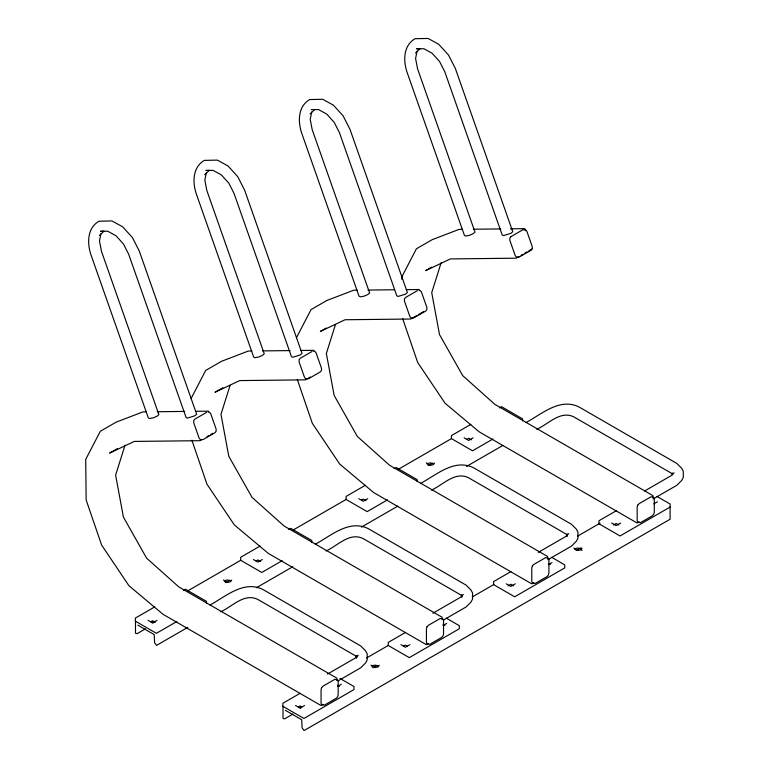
<?xml version="1.0" encoding="UTF-8"?>
<svg xmlns="http://www.w3.org/2000/svg" width="769" height="769" viewBox="0 0 769 769"><rect width="100%" height="100%" fill="white"/><g stroke="black" fill="none" stroke-linecap="round" stroke-linejoin="round"><path stroke-width="1.15" d="M100.912 233.776L99.48 241.053L101.479 251.376L158.885 414.606L157.116 416.212L153.291 417.836L149.647 418.528L148.311 417.884L90.905 254.654C87.07 243.139 87.147 228.076 98.961 221.222L112.005 220.953L122.675 226.836L132.393 237.544L139.237 250.954L196.643 414.193L194.874 415.789L187.405 418.115L186.069 417.471L128.673 254.241L123.425 243.956L115.965 235.737L107.785 231.229L100.489 231.306L104.026 231.142L99.374 235.516M206.284 172.938L204.842 180.215L206.851 190.539L264.248 353.769L262.489 355.374L258.663 356.999L255.02 357.691L253.683 357.056L196.278 193.817C192.433 182.301 192.519 167.238 204.333 160.385L217.377 160.115L228.047 166.008L237.765 176.707L244.609 190.126L302.015 353.356L300.246 354.961L292.778 357.277L291.441 356.633L234.036 193.404L228.797 183.118L221.337 174.899L213.157 170.391L205.861 170.468L209.399 170.314L204.746 174.678M311.656 112.111L310.215 119.378L312.214 129.701L369.62 292.941L367.861 294.537L364.035 296.161L360.382 296.863L359.056 296.219L301.65 132.979C297.805 121.473 297.882 106.401 309.705 99.547L322.749 99.288L333.419 105.17L343.137 115.879L349.972 129.288L407.378 292.518L405.619 294.123L398.15 296.44L396.814 295.805L339.408 132.566L334.159 122.281L326.71 114.072L318.52 109.554L311.234 109.64M417.019 51.273L415.587 58.55L417.586 68.864L474.992 232.103L473.223 233.699L469.407 235.324L465.754 236.025L464.428 235.381L407.022 72.151C403.177 60.636 403.254 45.563 415.068 38.71L428.122 38.45L438.791 44.333L448.51 55.041L455.344 68.451L512.75 231.69L510.991 233.286L503.512 235.612L502.186 234.968L444.78 71.738L439.532 61.443L432.082 53.234L423.892 48.726L416.596 48.803L420.134 48.639L415.491 53.003M125.078 445.088L115.619 475.136L123.405 517.095L146.619 558.169L178.802 586.91L336.86 678.162L336.86 680.45M230.094 385.365L220.982 414.299L228.778 456.257L251.992 497.332L284.174 526.073L442.233 617.334L442.233 619.612M335.467 324.528L326.354 353.461L334.14 395.42L357.364 436.494L389.547 465.245L547.605 556.496L547.605 558.775M441.185 262.585L431.726 292.633L439.512 334.592L462.736 375.666L494.919 404.407L652.968 495.659L652.968 497.937M191.068 398.602L205.679 370.447L221.482 361.324L248.3 351.058L251.886 351.01M296.44 337.764L311.041 309.619L326.854 300.487L353.673 290.221L357.249 290.182M356.922 657.274L357.979 655.284L355.143 658.12L327.479 674.086M231.7 580.086L230.604 581.72L227.768 582.354L224.856 581.624L223.577 579.941M434.495 463.005L433.389 464.639L430.553 465.274L427.641 464.543L426.362 462.861M379.213 665.252L378.117 666.896L375.282 667.53L372.369 666.79L371.091 665.108M582.008 548.172L580.912 549.816L578.077 550.45L575.164 549.71L573.885 548.028M463.342 594.447L460.516 597.282L432.851 613.249M568.714 533.609L565.878 536.445L538.223 552.411M674.086 472.781L671.25 475.607L644.614 490.987M310.118 113.841L314.761 109.477M117.522 448.538L109.621 453.095L134.296 441.416L200.017 440.695L201.997 439.551M222.895 387.701L214.993 392.267L239.668 380.588L305.389 379.857L310.33 377.012M326.287 328.007L320.365 331.429L345.041 319.75L410.761 319.029L416.683 315.607M431.659 267.17L425.728 270.592L450.413 258.913L516.124 258.192L519.094 256.481M206.669 412.309L194.817 419.153L193.682 420.701L193.74 422.844L199.123 438.147L200.334 439.608L203.17 439.541L215.022 432.697L216.156 431.14L216.099 429.006L210.716 413.703L209.504 412.232L208.332 412.242M312.041 351.471L300.189 358.316L299.054 359.873L299.112 362.007L304.495 377.31L305.706 378.781L308.542 378.704L320.394 371.86L321.529 370.312L321.471 368.168L316.088 352.865L314.877 351.395L313.704 351.414M417.413 290.634L405.561 297.478L404.427 299.035L404.484 301.169L409.858 316.472L411.079 317.943L413.905 317.876L425.766 311.032L426.901 309.474L426.843 307.34L421.46 292.037L420.249 290.567L419.076 290.576M206.938 436.705L208.908 435.562M210.889 434.418L212.859 433.283M418.663 314.463L423.604 311.608M521.065 255.337L523.045 254.203M525.016 253.059L526.996 251.915M528.966 250.781L531.937 249.069M154.752 606.885L135.344 618.093L135.344 621.131L156.415 633.3L176.841 621.506M183.349 590.371L185.396 589.198L206.467 601.358L206.467 603.386M260.114 546.048L240.707 557.256L240.707 560.293L261.787 572.463L282.213 560.668M288.721 529.543L290.759 528.361L311.839 540.53L311.839 542.558M365.486 485.22L346.079 496.418L346.079 499.466L367.159 511.625L387.586 499.831M394.093 468.706L396.131 467.523L417.202 479.693L417.202 481.721M470.859 424.382L451.451 435.59L451.451 438.628L472.522 450.797L492.958 439.003M499.456 407.868L501.503 406.686L522.574 418.855L522.574 420.883M187.463 591.044L240.764 560.265M292.585 530.35L346.367 499.302M397.977 469.503L451.547 438.57M150.724 621.823L152.522 620.785L155.223 622.342M256.096 560.986L257.894 559.947L260.585 561.505M361.468 500.158L363.266 499.119L365.957 500.677M466.831 439.32L468.629 438.282L471.33 439.839M157.02 620.343L152.522 622.928L148.032 620.343M262.383 559.505L257.894 562.101L253.395 559.505M367.755 498.668L363.266 501.263L358.767 498.668M473.127 437.83L468.629 440.426L464.14 437.83M145.399 628.888L137.074 633.685L135.488 633.214L135.488 621.044M225.461 582.662L229.623 580.259M428.227 465.591L432.38 463.198M209.966 605.059C225.903 596.436 244.023 579.768 263.258 589.679L360.728 645.95L365.611 650.834L367.188 653.813L367.188 659.937L365.611 662.916L360.728 667.8L338.197 680.805M315.338 544.221C331.276 535.599 349.395 518.94 368.63 528.841L466.101 585.113L470.974 589.996L472.56 592.976L472.56 599.099L470.974 602.079L466.101 606.962L443.559 619.968M420.701 483.384C436.638 474.761 454.767 458.103 474.002 468.004L571.473 524.275L576.346 529.159L577.932 532.138L577.932 538.262L576.346 541.241L571.473 546.125L547.903 559.726M526.073 422.546C542.01 413.924 560.13 397.265 579.374 407.176L676.835 463.447L681.719 468.321L683.295 471.31L683.295 477.434L681.719 480.414L676.835 485.287L653.275 498.898M187.761 627.369L156.559 645.383L154.588 642.721L154.204 634.579L137.853 625.139M256.385 587.747L292.778 566.734M361.401 527.121L397.794 506.108M466.427 466.485L502.82 445.472M220.674 611.778C232.18 606.799 244.004 592.764 257.673 599.359L355.143 655.63L356.556 657.043M326.046 550.94C337.553 545.961 349.366 531.937 363.045 538.521L460.516 594.793L461.929 596.206M431.419 490.103C442.925 485.124 454.739 471.099 468.417 477.684L565.878 533.955L567.301 535.378M536.781 429.275C548.297 424.296 560.111 410.262 573.78 416.856L671.25 473.127L672.664 474.54M300.227 693.234L282.857 703.26L282.857 706.298L303.938 718.467L353.98 689.572L353.98 686.525L339.936 678.421M405.59 632.397L388.23 642.423L388.23 645.47L366.602 657.956M510.962 571.569L493.602 581.585L493.602 584.632L514.672 596.802L564.725 567.897L564.725 564.859L551.681 557.323M616.334 510.731L598.964 520.757L598.964 523.795L620.045 535.964L670.097 507.069M472.204 596.984L493.881 584.469M577.49 536.195L600.089 523.151M298.247 706.99L300.045 705.952L301.842 706.99M403.61 646.152L405.407 645.124L407.205 646.152M508.088 585.843L510.779 584.286L513.481 585.843M613.451 525.006L616.152 523.449L618.843 525.006M304.534 705.509L300.045 708.105L295.546 705.509M337.706 686.361L341.301 684.285M409.906 644.672L405.407 647.267L400.918 644.672M443.069 625.524L446.664 623.448M515.278 583.834L510.779 586.43L506.29 583.834M548.441 564.686L552.036 562.61M620.641 523.007L616.152 525.592L611.653 523.007M653.813 503.849L657.408 501.782M292.912 714.055L284.597 718.852L283.002 718.381L283.002 706.211M372.984 667.828L377.137 665.425M576.779 550.162L580.941 547.759M323.028 704.404L321.058 705.538L162.999 614.287L128.981 585.757L101.585 545L86.157 499.975L85.705 459.429L100.306 431.284L116.109 422.162L142.928 411.886L146.514 411.848M428.4 643.566L426.43 644.701L268.371 553.449L234.353 524.919L206.957 484.172L191.914 440.262M533.773 582.729L531.792 583.873L373.744 492.621L339.715 464.082L312.329 423.334L297.286 379.425M639.145 521.891L637.165 523.035L479.106 431.784L445.088 403.254L417.692 362.497L402.648 318.597M427.468 463.505L430.304 462.871L433.207 463.611M224.673 580.585L227.509 579.951L230.421 580.691M574.981 548.672L577.817 548.037L580.73 548.778L582.008 550.46M372.186 665.752L375.022 665.118L377.935 665.858M462.621 229.345L459.035 229.383L432.216 239.659L416.413 248.781L401.812 276.927L401.841 279.31M473.377 229.229L500.859 228.922M510.424 228.816L524.756 228.662L525.515 230.806M368.005 290.057L394.295 289.769M406.243 289.644L419.384 289.5M262.642 350.895L290.124 350.597M300.871 350.472L314.021 350.328M157.27 411.732L184.752 411.425M195.509 411.309L208.649 411.165M285.366 710.306L301.717 719.746L302.102 727.887L304.082 730.55L670.097 519.238L670.097 504.022L657.043 496.495M548.441 563.581L550.239 564.619M446.308 618.161L459.353 625.697L459.353 628.734L409.3 657.63L388.23 645.47M443.069 624.409L444.867 625.447M337.706 685.246L339.504 686.284M299.372 706.519L300.65 708.191M151.858 621.342L153.137 623.025M672.5 472.973L672.5 474.829M567.138 533.811L567.138 536.599M461.765 594.648L461.765 597.426M356.393 655.476L356.393 658.264M321.634 687.621L321.058 689.572L321.058 703.26L321.634 704.539L324.345 705.163L336.207 698.319L337.601 696.839L338.177 694.897L338.177 681.209L337.601 679.931L334.89 679.306L323.028 686.15L321.634 687.621M427.006 626.793L426.43 628.734L426.43 642.423L427.006 643.701L429.717 644.326L441.569 637.482L442.973 636.011L443.55 634.06L443.55 620.372L442.973 619.093L440.252 618.468L428.4 625.312L427.006 626.793M532.379 565.955L531.792 567.897L531.792 581.585L532.379 582.873L535.089 583.488L546.942 576.644L548.335 575.174L548.922 573.222L548.922 559.534L548.335 558.256L545.625 557.631L533.773 564.475L532.379 565.955M637.741 505.118L637.165 507.069L637.165 520.757L637.741 522.036L640.462 522.66L652.314 515.816L653.708 514.336L654.284 512.394L654.284 498.706L653.708 497.418L650.997 496.803L639.145 503.647L637.741 505.118M510.924 236.641L509.789 238.198L509.847 240.332L515.23 255.644L516.441 257.106L519.277 257.038L531.129 250.194L532.263 248.637L532.206 246.503L526.832 231.2L525.611 229.729L522.785 229.806L510.924 236.641"/></g></svg>
